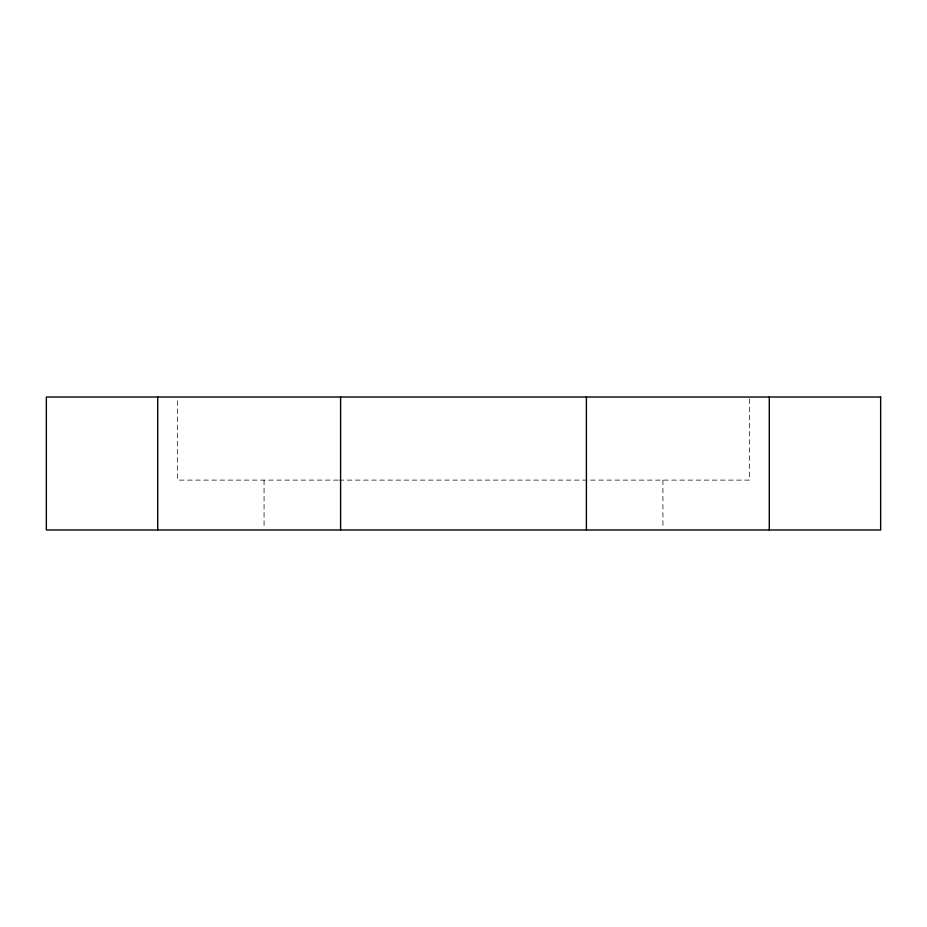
<?xml version="1.0" encoding="UTF-8"?>
<svg xmlns="http://www.w3.org/2000/svg" width="927" height="927" viewBox="0 0 927 927"><rect width="100%" height="100%" fill="white"/><g stroke="black" fill="none" stroke-linecap="round" stroke-linejoin="round"><path stroke-width="0.7" stroke-dasharray="4.63 3.48" d="M338.146 480.116L177.648 480.116L177.648 398.459M339.247 480.116L749.352 480.116L749.352 398.459M662.932 480.116L662.932 528.552M264.068 480.116L264.068 528.552"/><path stroke-width="1.39" d="M769.294 397.023L769.294 529.977M586.397 397.023L586.397 529.977M340.603 397.023L340.603 529.977M157.706 397.023L157.706 529.977M880.65 397.023L46.35 397.023L46.35 529.977L880.65 529.977L880.65 397.023"/></g></svg>
